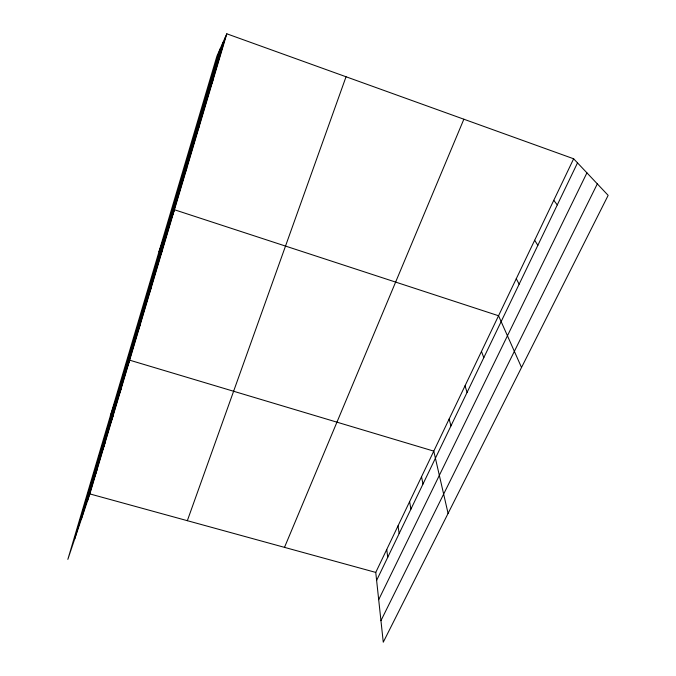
<?xml version="1.0" encoding="UTF-8"?>
<svg xmlns="http://www.w3.org/2000/svg" width="676" height="676" viewBox="0 0 676 676"><rect width="100%" height="100%" fill="white"/><g stroke="black" fill="none" stroke-linecap="round" stroke-linejoin="round"><path stroke-width="1.01" d="M74.656 539.093L220.038 49.078M81.281 519.413L223.021 42.351M87.339 501.381L225.716 36.284M226.815 33.8L216.911 56.125L67.845 559.373L89.849 493.919L226.815 33.8L573.645 158.775L608.155 195.364L383.267 642.2L375.755 572.42L573.645 158.775M94.91 475.938L97.361 468.679M102.693 449.76L105.093 442.712M110.712 422.821L113.044 416.002M118.968 395.071L121.232 388.497M110.34 415.901L129.665 360.173L433.781 451.129L448.078 513.414M138.149 330.606L140.236 324.649M149.227 293.376L151.204 287.79M187.336 520.689L346.044 76.76M160.736 254.691L162.603 249.512M158.944 251.818L174.442 209.746L498.55 315.751L521.526 367.49M185.148 172.625L186.753 168.392M198.11 129.057L199.564 125.356M211.622 83.647L212.906 80.528M284.495 547.366L463.863 119.213M376.616 580.414L577.515 162.874M378.687 599.68L586.929 172.853M380.943 620.661L597.322 183.872M89.849 493.919L375.755 572.42M553.771 200.316L557.286 204.912M534.657 240.267L537.842 245.32M516.261 278.723L519.143 284.182M481.473 351.435L483.805 357.638M465.012 385.852L467.091 392.376M449.126 419.061L450.968 425.88M421.528 476.749L422.982 484.041M409.614 501.651L410.907 509.138M398.02 525.886L399.161 533.55M386.74 549.47L387.737 557.303"/></g></svg>
